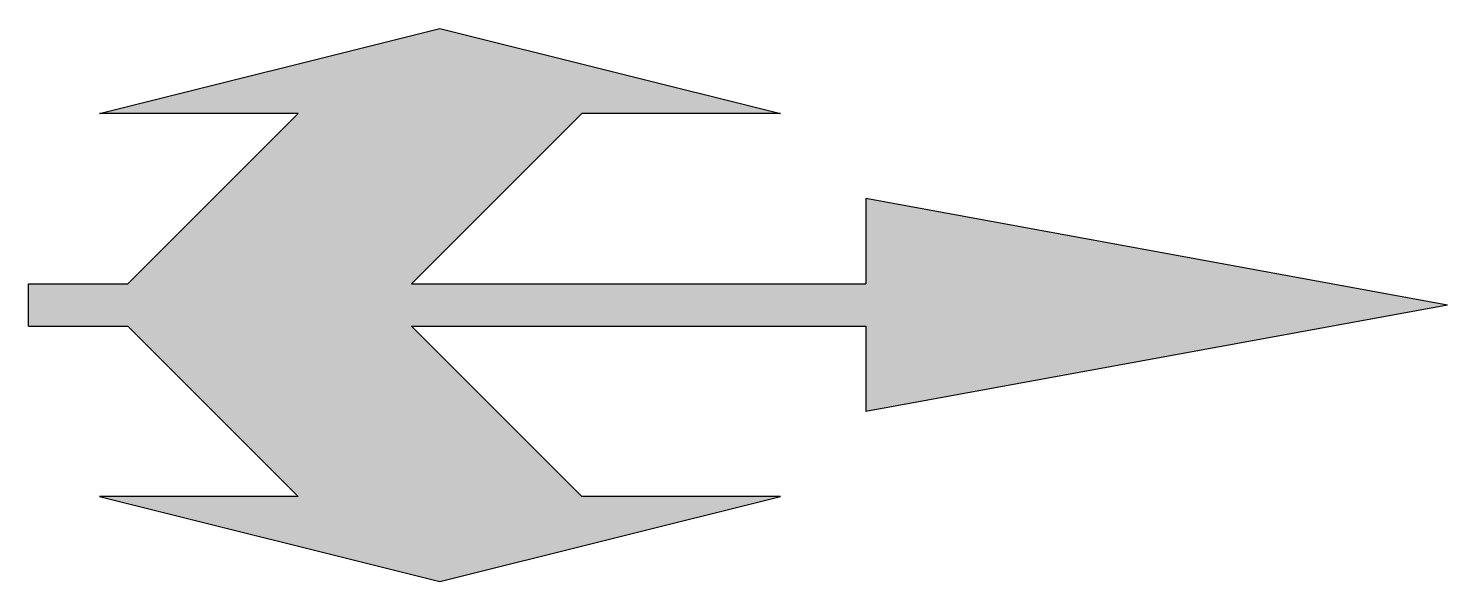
# Model space of a CAD drawing. Header units: metres. Extents: x 0 to 5, y -0.98 to 0.98.
import ezdxf

# ---------------------------------------------------------------- set-up
doc = ezdxf.new("R2010")
doc.units = ezdxf.units.M
doc.header["$LTSCALE"] = 0.2

msp = doc.modelspace()

# ---------------------------------------------------------------- hatches: boundary and pattern name
at = {"true_color": 0xfaf528}
msp.add_hatch(color=2, dxfattribs=at).paths.add_polyline_path([(5, 0), (2.95, 0.375), (2.95, 0.075), (1.35, 0.075), (1.95, 0.675), (2.65, 0.675), (1.45, 0.975), (0.25, 0.675), (0.95, 0.675), (0.35, 0.075), (0, 0.075), (0, -0.075), (0.35, -0.075), (0.95, -0.675), (0.25, -0.675), (1.45, -0.975), (2.65, -0.675), (1.95, -0.675), (1.35, -0.075), (2.95, -0.075), (2.95, -0.375)])

# ---------------------------------------------------------------- linework, layer by layer
at = {"color": 2, "true_color": 0xfaf528}
for p, q in [((2.95, 0.375), (2.95, 0.075)), ((5, 0), (2.95, 0.375)), ((0, 0.075), (0.35, 0.075)), ((0, -0.075), (0, 0.075)), ((1.35, 0.075), (2.95, 0.075)), ((5, 0), (2.95, -0.375)), ((0, -0.075), (0.35, -0.075)), ((1.35, -0.075), (2.95, -0.075)), ((2.95, -0.075), (2.95, -0.375))]:
    msp.add_line(p, q, dxfattribs=at)
at = {"color": 2, "true_color": 0xfaf528, "flags": 128}
for points in [[(0.25, 0.675), (1.45, 0.975), (2.65, 0.675), (1.95, 0.675)], [(0.95, 0.675), (0.25, 0.675)], [(0.35, 0.075), (0.95, 0.675)], [(1.35, 0.075), (1.95, 0.675)], [(0.35, -0.075), (0.95, -0.675)], [(1.35, -0.075), (1.95, -0.675)], [(0.25, -0.675), (1.45, -0.975), (2.65, -0.675), (1.95, -0.675)], [(0.95, -0.675), (0.25, -0.675)]]:
    msp.add_lwpolyline(points, dxfattribs=at)

doc.saveas('drawing.dxf')
